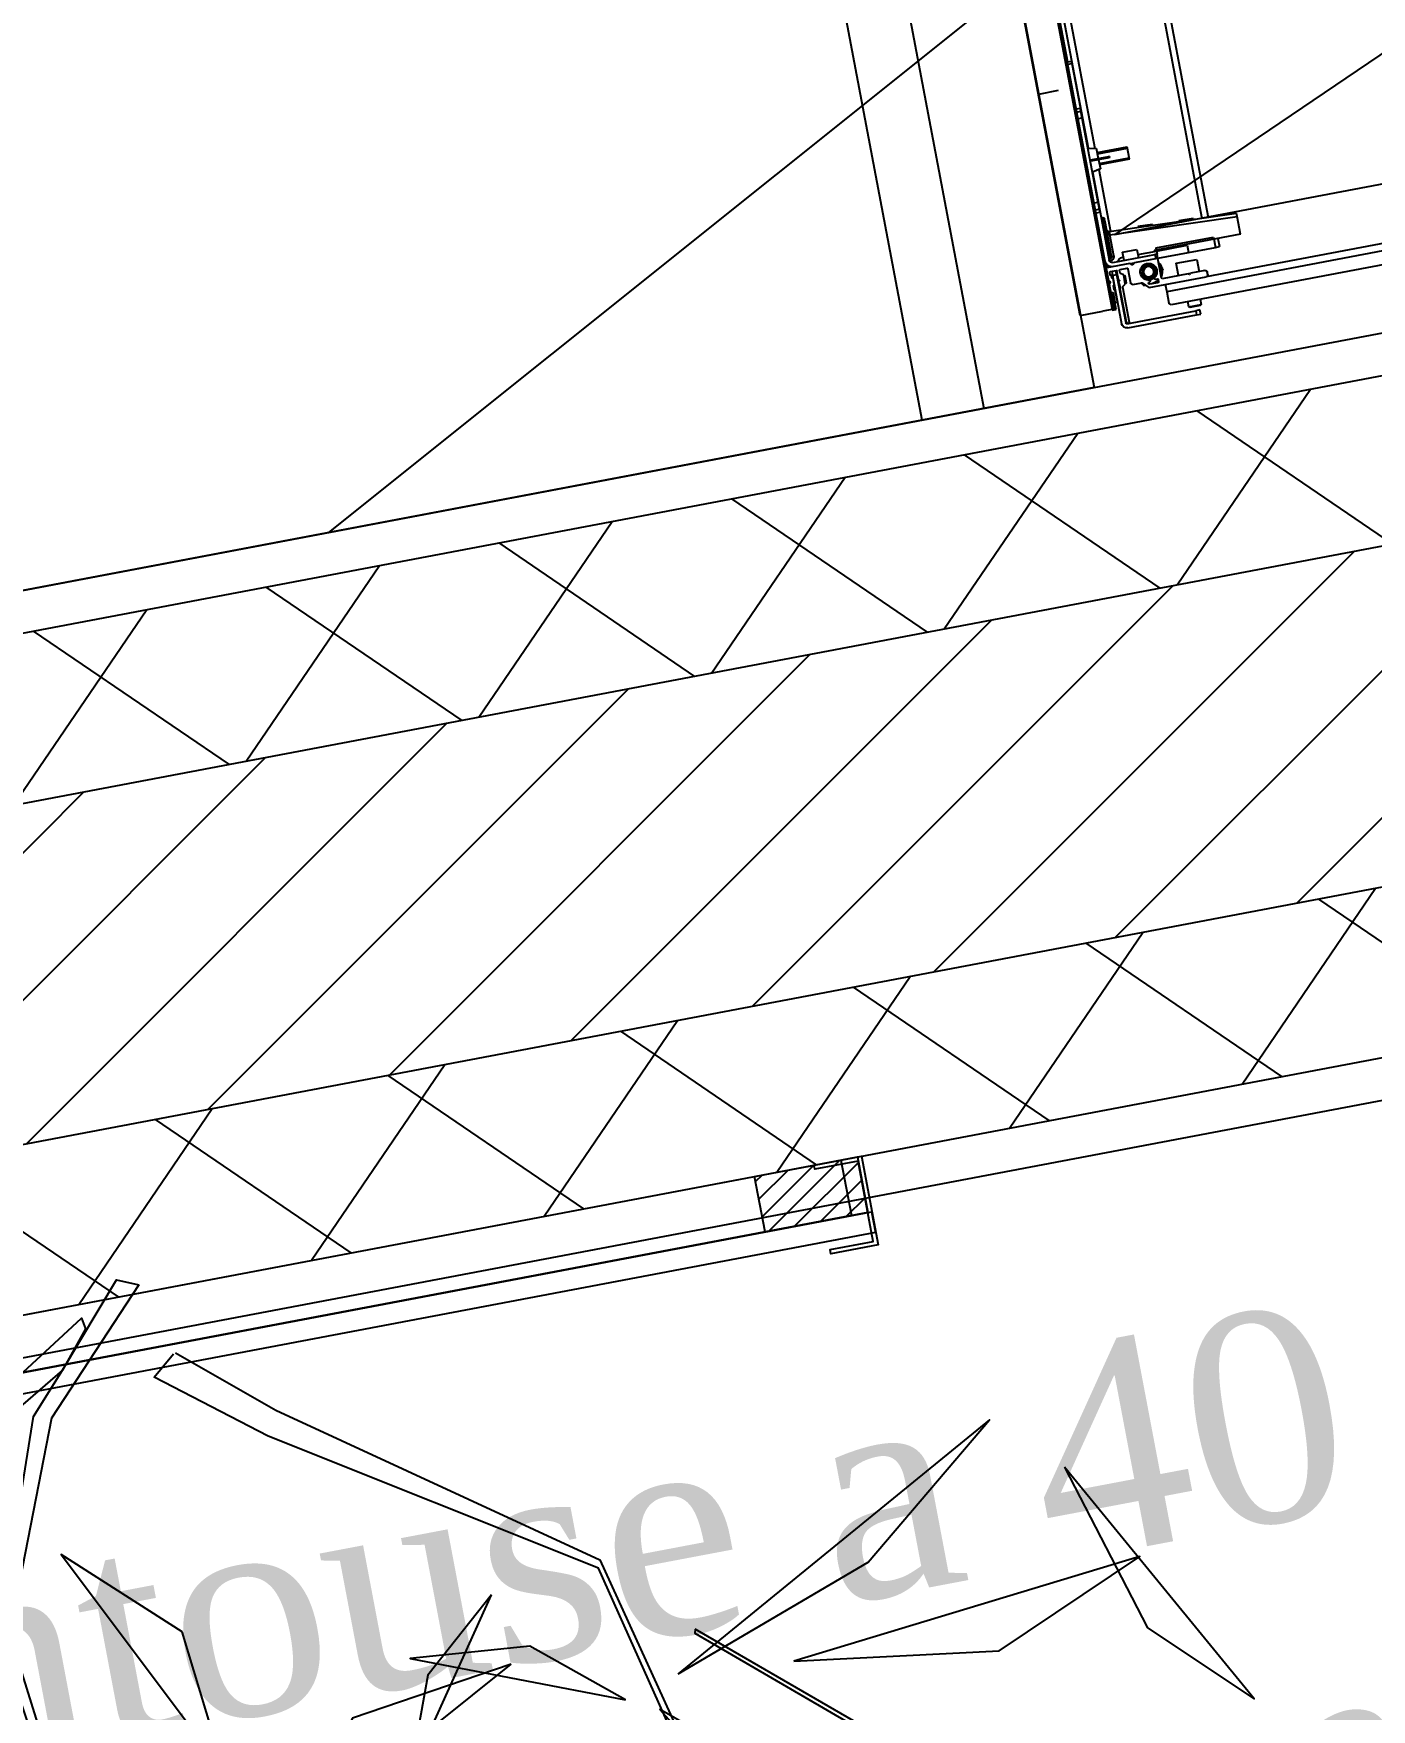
# Model space of a CAD drawing. Header units: centimetres. Extents: x 197412 to 267601, y -375791 to -305433.
# Drawn here: x 220657 to 221296, y -365980 to -365180 of the extents above; entities that cross this region are included whole.
import ezdxf

# ---------------------------------------------------------------- set-up
doc = ezdxf.new("R2010")
doc.units = ezdxf.units.CM
for name, color, linetype in [('3-BAT C-Niveau 0', 250, 'Continuous'), ('prlm-MOD', 64, 'Continuous'), ('prlm-MOD-PB', 123, 'Continuous')]:
    doc.layers.add(name, color=color, linetype=linetype)
doc.layers.add('FAUX PLAFOND', color=9, linetype='Continuous', lineweight=25)
doc.styles.get("Standard").update_dxf_attribs({"font": 'ARIALUNI.TTF', "height": 100})
pattern_1 = [(55.723595, (82441.66, 127994.64), (-66.106423, 45.054865), []), (145.723595, (82441.66, 127994.64), (45.054865, 66.106423), [])]

# ---------------------------------------------------------------- blocks, each defined once
blk = doc.blocks.new('Groupe-235-1')
at = {"linetype": 'Continuous', "flags": 128}
for points in [[(13826.555, -49377.197), (13822.393, -49383.564), (13820.39, -49393.849), (13831.613, -49429.949), (13831.439, -49430.152), (13825.397, -49410.704), (13823.689, -49410.427), (13815.876, -49416.113), (13823.78, -49410.261), (13825.287, -49410.414), (13819.854, -49393.893), (13821.524, -49383.496), (13822.907, -49381.274), (13806.208, -49395.713), (13802.319, -49419.654), (13806.013, -49395.717), (13791.992, -49406.91), (13794.41, -49404.803), (13806.215, -49395.077), (13823.823, -49378.796), (13824.015, -49379.303), (13822.907, -49381.274), (13825.497, -49376.968)], [(13853.131, -49393.647), (13853.126, -49393.836), (13871.215, -49404.357), (13871.181, -49404.093)]]:
    blk.add_lwpolyline(points, close=True, dxfattribs=at)
blk.add_lwpolyline([(13828.316, -49380.442), (13833.108, -49383.182), (13848.586, -49390.331), (13853.058, -49400.126), (13852.885, -49400.471), (13848.52, -49390.727), (13832.741, -49384.425), (13827.298, -49381.618), (13828.217, -49380.492)], dxfattribs=at)
at = {"linetype": 'Continuous'}
for points in [[(13852.326, -49395.777, -210.097), (13861.41, -49390.442, -209.965), (13867.193, -49383.641, -205.954), (13867.193, -49383.641, -205.954), (13852.326, -49395.777, -210.097)], [(13870.789, -49385.91, -214.213), (13874.751, -49393.583, -211.427), (13879.834, -49396.97, -206.152), (13879.834, -49396.97, -206.152), (13870.789, -49385.91, -214.213)], [(13830.653, -49400.471, -200.728), (13828.636, -49393.777, -197.337), (13822.853, -49390.076, -193.77), (13822.853, -49390.076, -193.77), (13830.653, -49400.471, -200.728)], [(13830.653, -49400.471, -200.728), (13828.636, -49393.777, -197.337), (13822.853, -49390.076, -193.77), (13822.853, -49390.076, -193.77), (13830.653, -49400.471, -200.728)], [(13857.846, -49395.181, -221.243), (13867.654, -49394.678, -218.961), (13874.376, -49390.177, -214.315), (13874.376, -49390.177, -214.315), (13857.846, -49395.181, -221.243)], [(13843.404, -49392.008, -202.121), (13840.364, -49395.84, -201.544), (13839.5, -49400.635, -202.143), (13839.5, -49400.635, -202.143), (13843.404, -49392.008, -202.121)], [(13849.805, -49397.021, -199.771), (13845.239, -49394.464, -197.569), (13839.529, -49395.043, -196.349), (13839.529, -49395.043, -196.349), (13849.805, -49397.021, -199.771)], [(13844.342, -49395.312, -210.574), (13836.772, -49397.897, -206.901), (13833.179, -49404.269, -202.537), (13833.179, -49404.269, -202.537), (13844.342, -49395.312, -210.574)], [(13851.429, -49397.465, -220.095), (13858.296, -49405.057, -220.534), (13868.312, -49407.162, -219.34), (13868.312, -49407.162, -219.34), (13851.429, -49397.465, -220.095)]]:
    blk.add_polyline3d(points, dxfattribs=at)
blk = doc.blocks.new('Groupe-242-1')
blk.add_blockref('Groupe-235-1', (0, 0))
blk = doc.blocks.new('Groupe-372-1')
at = {"linetype": 'Continuous'}
h = blk.add_hatch(dxfattribs=at)
h.set_pattern_fill('BOIS 45', color=256, style=0, pattern_type=2)
h.set_pattern_definition([(45, (0, 0), (0, -1), [])])
h.paths.add_polyline_path([(13855.978, -49372.021), (13860.891, -49371.091), (13861.393, -49373.744), (13856.481, -49374.674)])
at = {"linetype": 'Continuous', "flags": 128}
for points in [[(13860.6, -49373.894), (13610.437, -49421.27), (13605.476, -49395.077), (13608.129, -49394.574), (13612.587, -49418.114), (13860.098, -49371.241)], [(13855.978, -49372.021), (13860.891, -49371.091), (13861.393, -49373.744), (13856.481, -49374.674)], [(13861.08, -49371.055), (13861.881, -49375.285), (13859.621, -49375.713), (13859.584, -49375.517), (13861.647, -49375.126), (13860.921, -49371.289), (13858.857, -49371.68), (13858.82, -49371.483)], [(13609.64, -49422.438), (13609.454, -49421.456), (13861.563, -49373.712), (13861.749, -49374.694)]]:
    blk.add_lwpolyline(points, close=True, dxfattribs=at)
blk = doc.blocks.new('xi.txt-venthor')
at = {"layer": 'prlm-MOD-PB', "color": 30, "insert": (0, 0), "char_height": 10, "width": 189.92396, "attachment_point": 1}
blk.add_mtext("\\pxql;{\\fTimes New Roman|b0|i0|c0|p18;Ventouse a 40 cm de tout ouvrant, 60 cm de toute EA et 15 cm d'un angle rentrant}", dxfattribs=at)
blk = doc.blocks.new('MTI900_Alu_390')
at = {"layer": 'prlm-MOD', "color": 1, "linetype": 'Continuous'}
for p, q in [((-4.405, -0.415), (-4.405, -3.465)), ((-4.34, -0.405), (-4.34, -3.475)), ((-4.305, -0.6), (-4.305, -3.277)), ((-4.1351, -3.077), (-4.136, -3.497)), ((-4.1351, -3.077), (-4.05, -3.077)), ((-4.0221, -3.692), (-4.05, -3.077)), ((-4.05, -3.077), (-4.035, -3.077)), ((-4.035, -3.077), (-4.0071, -3.6913)), ((-4.175, -3.207), (-4.175, -3.187)), ((-4.1353, -3.187), (-4.175, -3.187)), ((-4.305, -3.5528), (-4.305, -3.277)), ((-4.295, -3.267), (-4.285, -3.267)), ((-4.275, -3.277), (-4.275, -3.3458)), ((-4.175, -3.337), (-4.175, -3.207)), ((-4.125, -3.207), (-4.175, -3.207)), ((-4.125, -3.487), (-4.125, -3.207)), ((-0.2775, -3.215), (-4.0287, -3.215)), ((-0.2775, -3.245), (-4.0274, -3.245)), ((-4.475, -3.355), (-4.475, -3.335)), ((-4.475, -3.335), (-4.455, -3.335)), ((-4.475, -3.69), (-4.475, -3.355)), ((-4.455, -3.355), (-4.475, -3.355)), ((-4.455, -3.335), (-4.455, -3.355)), ((-4.455, -3.69), (-4.455, -3.355)), ((-4.43, -3.325), (-4.435, -3.33)), ((-4.435, -3.33), (-4.435, -3.38)), ((-4.43, -3.385), (-4.43, -3.325)), ((-4.405, -3.325), (-4.43, -3.325)), ((-4.2759, -3.3479), (-4.2779, -3.3499)), ((-4.2779, -3.3541), (-4.2759, -3.3561)), ((-4.215, -3.305), (-4.275, -3.305)), ((-4.275, -3.3582), (-4.275, -3.3458)), ((-4.275, -3.3582), (-4.275, -3.484)), ((-4.215, -3.405), (-4.215, -3.305)), ((-4.175, -3.487), (-4.175, -3.337)), ((-4.14, -3.337), (-4.175, -3.337)), ((-4.14, -3.487), (-4.14, -3.337)), ((-4.0205, -3.2854), (-4.0255, -3.2857)), ((-4.0223, -3.3558), (-4.0173, -3.3556)), ((-4.0205, -3.2854), (-4.0173, -3.3556)), ((-4.435, -3.38), (-4.43, -3.385)), ((-4.43, -3.385), (-4.405, -3.385)), ((-4.275, -3.405), (-4.215, -3.405)), ((-4.405, -3.465), (-4.395, -3.475)), ((-4.34, -3.475), (-4.395, -3.475)), ((-4.305, -3.475), (-4.34, -3.475)), ((-4.29, -3.5066), (-4.2854, -3.504)), ((-4.29, -3.507), (-4.29, -3.549)), ((-4.274, -3.504), (-4.287, -3.504)), ((-4.272, -3.487), (-4.178, -3.487)), ((-4.271, -3.518), (-4.271, -3.507)), ((-4.2657, -3.521), (-4.268, -3.521)), ((-4.24, -3.4778), (-4.23, -3.472)), ((-4.23, -3.472), (-4.22, -3.4778)), ((-4.175, -3.49), (-4.175, -3.487)), ((-4.175, -3.487), (-4.155, -3.487)), ((-4.175, -3.49), (-4.175, -3.6008)), ((-4.155, -3.497), (-4.175, -3.497)), ((-4.14, -3.487), (-4.155, -3.487)), ((-4.155, -3.487), (-4.155, -3.497)), ((-4.155, -3.702), (-4.155, -3.497)), ((-4.125, -3.487), (-4.14, -3.487)), ((-4.14, -3.577), (-4.14, -3.487)), ((-4.136, -3.497), (-4.14, -3.4972)), ((-4.0116, -3.4816), (-4.0166, -3.4819)), ((-4.0116, -3.4816), (-4.0084, -3.5518)), ((-4.2769, -3.5821), (-4.3041, -3.5549)), ((-4.2906, -3.577), (-4.2906, -3.5684)), ((-4.2806, -3.5828), (-4.2906, -3.577)), ((-4.287, -3.552), (-4.282, -3.552)), ((-4.279, -3.549), (-4.279, -3.545)), ((-4.276, -3.542), (-4.2729, -3.542)), ((-4.276, -3.627), (-4.276, -3.5842)), ((-4.195, -3.5614), (-4.195, -3.5226)), ((-4.175, -3.6232), (-4.175, -3.6008)), ((-4.115, -3.577), (-4.155, -3.577)), ((-4.115, -3.647), (-4.115, -3.577)), ((-4.0134, -3.552), (-4.0084, -3.5518)), ((-3.685, -3.532), (-3.625, -3.532)), ((-3.685, -3.532), (-3.685, -3.677)), ((-3.6789, -3.677), (-3.6789, -3.532)), ((-3.6311, -3.677), (-3.6311, -3.532)), ((-3.625, -3.677), (-3.625, -3.532)), ((-4.455, -3.682), (-4.455, -3.68)), ((-4.452, -3.677), (-4.2791, -3.677)), ((-4.2766, -3.6757), (-4.2679, -3.6633)), ((-4.198, -3.637), (-4.266, -3.637)), ((-4.2654, -3.662), (-4.2246, -3.662)), ((-4.263, -3.657), (-4.265, -3.659)), ((-4.225, -3.659), (-4.265, -3.659)), ((-4.265, -3.659), (-4.265, -3.662)), ((-4.227, -3.657), (-4.263, -3.657)), ((-4.2607, -3.657), (-4.2607, -3.662)), ((-4.2293, -3.657), (-4.2293, -3.662)), ((-4.225, -3.659), (-4.227, -3.657)), ((-4.225, -3.662), (-4.225, -3.659)), ((-4.2221, -3.6633), (-4.2134, -3.6757)), ((-4.2109, -3.677), (-4.198, -3.677)), ((-4.195, -3.674), (-4.195, -3.64)), ((-4.1759, -3.6029), (-4.1829, -3.6099)), ((-4.1829, -3.6141), (-4.1759, -3.6211)), ((-4.175, -3.6232), (-4.175, -3.734)), ((-4.155, -3.647), (-4.115, -3.647)), ((-4.14, -3.6567), (-4.14, -3.647)), ((-3.705, -3.677), (-3.713, -3.717)), ((-3.66, -3.677), (-3.705, -3.677)), ((-3.66, -3.6225), (-3.655, -3.6225)), ((-3.66, -3.6225), (-3.66, -3.6361)), ((-3.66, -3.6361), (-3.655, -3.6361)), ((-3.66, -3.6361), (-3.66, -3.717)), ((-3.655, -3.6225), (-3.655, -3.6361)), ((-3.655, -3.6361), (-3.655, -3.717)), ((-3.655, -3.677), (-3.605, -3.677)), ((-3.597, -3.717), (-3.605, -3.677)), ((-4.215, -3.695), (-4.45, -3.695)), ((-4.215, -3.715), (-4.45, -3.715)), ((-4.2855, -3.692), (-4.445, -3.692)), ((-4.378, -3.747), (-4.378, -3.727)), ((-4.378, -3.727), (-4.298, -3.727)), ((-4.375, -3.747), (-4.378, -3.747)), ((-4.375, -3.737), (4.375, -3.737)), ((-4.375, -3.747), (-4.375, -3.737)), ((4.375, -3.747), (-4.375, -3.747)), ((-4.375, -3.747), (-4.375, -3.792)), ((-4.345, -3.724), (-4.345, -3.718)), ((-4.342, -3.715), (-4.2885, -3.715)), ((-4.298, -3.727), (-4.342, -3.727)), ((-4.298, -3.727), (-4.298, -3.737)), ((-4.295, -3.734), (-4.295, -3.73)), ((-4.2653, -3.69), (-4.2827, -3.69)), ((-4.2826, -3.72), (-4.2654, -3.72)), ((-4.2651, -3.7161), (-4.269, -3.72)), ((-4.2618, -3.7161), (-4.2651, -3.7161)), ((-4.265, -3.69), (-4.265, -3.695)), ((-4.2521, -3.692), (-4.2625, -3.692)), ((-4.2607, -3.69), (-4.2607, -3.695)), ((-4.2595, -3.715), (-4.231, -3.715)), ((-4.2471, -3.6871), (-4.2521, -3.692)), ((-4.2471, -3.7321), (-4.2521, -3.737)), ((-4.2414, -3.7335), (-4.2486, -3.7335)), ((-4.2379, -3.692), (-4.2429, -3.6871)), ((-4.2379, -3.737), (-4.2429, -3.7321)), ((-4.228, -3.692), (-4.2379, -3.692)), ((-4.2293, -3.69), (-4.2293, -3.695)), ((-4.2249, -3.7161), (-4.2287, -3.7161)), ((-4.2252, -3.69), (-4.198, -3.69)), ((-4.2251, -3.72), (-4.215, -3.72)), ((-4.225, -3.695), (-4.225, -3.69)), ((-4.221, -3.72), (-4.2249, -3.7161)), ((-4.215, -3.715), (-4.215, -3.695)), ((-4.215, -3.695), (-4.195, -3.695)), ((-4.195, -3.715), (-4.215, -3.715)), ((-4.215, -3.72), (-4.215, -3.722)), ((-4.212, -3.725), (-4.198, -3.725)), ((-4.195, -3.722), (-4.195, -3.693)), ((-4.175, -3.737), (-4.175, -3.734)), ((-4.165, -3.737), (-4.165, -3.7265)), ((-3.9067, -3.717), (-4.14, -3.717)), ((-4.135, -3.717), (-4.135, -3.712)), ((-4.105, -3.712), (-4.135, -3.712)), ((-4.125, -3.692), (-4.0221, -3.692)), ((-4.125, -3.702), (-4.125, -3.692)), ((-4.125, -3.702), (-4.105, -3.702)), ((-4.105, -3.702), (-3.965, -3.702)), ((-4.105, -3.702), (-4.105, -3.712)), ((-4.105, -3.712), (-4.105, -3.717)), ((-3.965, -3.712), (-4.105, -3.712)), ((-4.0071, -3.6913), (-4.0221, -3.692)), ((-4.022, -3.6925), (-4.0221, -3.692)), ((-3.7066, -3.685), (-4.0074, -3.685)), ((-4.0071, -3.6913), (-4.007, -3.6925)), ((-3.965, -3.702), (-3.945, -3.702)), ((-3.965, -3.702), (-3.965, -3.712)), ((-3.965, -3.717), (-3.965, -3.712)), ((-3.935, -3.712), (-3.965, -3.712)), ((-3.935, -3.712), (-3.935, -3.717)), ((-3.935, -3.715), (-3.7126, -3.715)), ((-3.9067, -3.737), (-3.9067, -3.717)), ((-3.9067, -3.717), (-3.8932, -3.717)), ((-3.8932, -3.717), (-3.86, -3.717)), ((-3.8932, -3.717), (-3.8932, -3.737)), ((-3.86, -3.717), (-3.45, -3.717)), ((-3.86, -3.717), (-3.86, -3.737)), ((-0.26, -3.685), (-3.6034, -3.685)), ((-3.5974, -3.715), (-0.25, -3.715)), ((-3.45, -3.717), (-3.45, -3.737)), ((-3.45, -3.717), (-3.4168, -3.717)), ((-3.4168, -3.737), (-3.4168, -3.717)), ((-3.4168, -3.717), (-3.4033, -3.717)), ((-3.185, -3.717), (-3.4033, -3.717)), ((-3.4033, -3.717), (-3.4033, -3.737)), ((-3.185, -3.717), (-3.175, -3.717)), ((-3.185, -3.737), (-3.185, -3.717)), ((-3.175, -3.717), (-3.175, -3.737)), ((-3.175, -3.735), (-0.2433, -3.735)), ((-4.375, -3.902), (-4.375, -3.792)), ((-4.375, -3.902), (4.375, -3.902))]:
    blk.add_line(p, q, dxfattribs=at)
at = {"layer": 'prlm-MOD', "color": 1, "ltscale": 50}
blk.add_lwpolyline([(-3.3, -3.8058), (-3.3, -3.902)], dxfattribs=at)
at = {"layer": 'prlm-MOD', "color": 1, "linetype": 'Continuous'}
for radius in [0.035, 0.03, 0.025]:
    blk.add_circle((-4.23, -3.542), radius, dxfattribs=at)
for centre, radius, start, end in [((-4.295, -3.277), 0.01, 90, 180), ((-4.285, -3.277), 0.01, 0, 90), ((-4.2758, -3.352), 0.003, 135, 225), ((-4.278, -3.3458), 0.003, 315, 0), ((-4.278, -3.3582), 0.003, 0, 45), ((-4.287, -3.507), 0.003, 90, 180), ((-4.23, -3.542), 0.06, 140.70352, 188.509), ((-4.23, -3.542), 0.065, 144.22418, 157.38014), ((-4.272, -3.484), 0.003, 180, 270), ((-4.274, -3.507), 0.003, 0, 90), ((-4.268, -3.518), 0.003, 180, 270), ((-4.23, -3.542), 0.04, 146.07277, 184.00063), ((-4.23, -3.542), 0.04, 184.00063, 146.07277), ((-4.2657, -3.518), 0.003, 270, 326.07277), ((-4.23, -3.542), 0.065, 57.79577, 122.20423), ((-4.23, -3.542), 0.06, 66.44354, 113.55646), ((-4.178, -3.49), 0.003, 0, 90), ((-4.302, -3.5528), 0.003, 180, 225), ((-4.287, -3.549), 0.003, 180, 270), ((-4.23, -3.542), 0.065, 206.16198, 224.95254), ((-4.282, -3.549), 0.003, 270, 0), ((-4.276, -3.545), 0.003, 90, 180), ((-4.279, -3.5842), 0.003, 0, 45), ((-4.2729, -3.545), 0.003, 4.00063, 90), ((-4.178, -3.6008), 0.003, 315, 0), ((-4.452, -3.68), 0.003, 90, 180), ((-4.2791, -3.674), 0.003, 270, 325.00798), ((-4.266, -3.627), 0.01, 180, 270), ((-4.2654, -3.665), 0.003, 90, 145.00798), ((-4.2246, -3.665), 0.003, 34.99202, 90), ((-4.2109, -3.674), 0.003, 214.99202, 270), ((-4.198, -3.64), 0.003, 0, 90), ((-4.198, -3.674), 0.003, 270, 0), ((-4.1808, -3.612), 0.003, 135, 225), ((-4.178, -3.6232), 0.003, 0, 45), ((-4.1151, -3.7104), 0.05, 129.88406, 142.91394), ((-4.16, -3.6567), 0.02, 309.88406, 0), ((-4.45, -3.69), 0.025, 180, 270), ((-4.445, -3.682), 0.01, 180, 270), ((-4.45, -3.69), 0.005, 180, 270), ((-4.342, -3.718), 0.003, 90, 180), ((-4.342, -3.724), 0.003, 180, 270), ((-4.298, -3.73), 0.003, 0, 90), ((-4.292, -3.734), 0.003, 180, 270), ((-4.2885, -3.718), 0.003, 9.59407, 90), ((-4.2827, -3.693), 0.003, 90, 160.52878), ((-4.2826, -3.717), 0.003, 189.59407, 270), ((-4.2654, -3.717), 0.003, 270, 350.40593), ((-4.2653, -3.693), 0.003, 19.47122, 90), ((-4.275, -3.715), 0.01, 353.93882, 0), ((-4.2595, -3.718), 0.003, 90, 170.40593), ((-4.245, -3.6892), 0.003, 45, 135), ((-4.245, -3.7342), 0.003, 45, 135), ((-4.231, -3.718), 0.003, 9.59407, 90), ((-4.2252, -3.693), 0.003, 90, 160.52878), ((-4.2251, -3.717), 0.003, 189.59407, 270), ((-4.215, -3.715), 0.01, 180, 186.06118), ((-4.212, -3.722), 0.003, 180, 270), ((-4.198, -3.693), 0.003, 0, 90), ((-4.198, -3.722), 0.003, 270, 0), ((-4.178, -3.734), 0.003, 270, 0), ((-4.14, -3.702), 0.035, 180, 270), ((-4.14, -3.702), 0.015, 180, 270), ((-4.125, -3.712), 0.02, 90, 192.41205), ((-4.125, -3.712), 0.01, 90, 180), ((-3.997, -3.692), 0.01, 182.60256, 270), ((-3.945, -3.712), 0.01, 0, 90)]:
    blk.add_arc(centre, radius, start, end, dxfattribs=at)
for centre, major_axis, ratio, start_param, end_param in [((-4.022, -3.6931), (0.015, 0.0007), 0.045361, 0, 1.568734), ((-3.997, -3.692), (0.025, 0), 0.4, 3.187016, 4.712389)]:
    blk.add_ellipse(centre, major_axis=major_axis, ratio=ratio, start_param=start_param, end_param=end_param, dxfattribs=at)

msp = doc.modelspace()

# ---------------------------------------------------------------- hatches: boundary and pattern name
at = {"layer": '3-BAT C-Niveau 0'}
h = msp.add_hatch(dxfattribs=at)
h.set_pattern_fill('02_ISOLANT', color=256, scale=10, angle=10.72359, style=0, pattern_type=2)
h.set_pattern_definition(pattern_1)
h.paths.add_polyline_path([(218507.99, -365872.09), (218522.87, -365950.7), (223378.17, -365031.21), (223363.28, -364952.61)])
h = msp.add_hatch(dxfattribs=at)
h.set_pattern_fill('MURS MACONNERIE-2', color=256, scale=10, style=0, pattern_type=2)
h.set_pattern_definition([(45, (82627.55, 127994.637), (-31.2347524, 39.0434405), [])])
h.paths.add_polyline_path([(218522.87, -365950.7), (218552.65, -366107.9), (223407.94, -365188.42), (223378.17, -365031.21)])
h = msp.add_hatch(dxfattribs=at)
h.set_pattern_fill('02_ISOLANT', color=256, scale=10, angle=10.72359, style=0, pattern_type=2)
h.set_pattern_definition(pattern_1)
h.paths.add_polyline_path([(218552.65, -366107.9), (218567.53, -366186.51), (223422.82, -365267.02), (223407.94, -365188.42)])
at = {"layer": 'FAUX PLAFOND'}
h = msp.add_hatch(dxfattribs=at)
h.set_pattern_fill('BA 13', color=256, scale=10, style=0, pattern_type=2)
h.set_pattern_definition([(218.65981, (82441.66, 127994.64), (-199.24783, 287.75041), [])])
h.paths.add_polyline_path([(219714.73, -365635.96), (218810.8, -360862.78), (220178.06, -360604.9), (219874.73, -359003.25), (220759.73, -358835.65), (221405.79, -362245.57), (220766.24, -362365.27), (220833.83, -362707.95), (221470.64, -362589.78), (221623.59, -363399.18), (220740.22, -363567.53), (220750.8, -363617.08), (221632.9, -363448.31), (221783.96, -364244.1), (220983.21, -364395.74), (221163.7, -365348.8), (219795.24, -365607.96)])

# ---------------------------------------------------------------- linework, layer by layer
at = {"linetype": 'Continuous', "flags": 128}
for points in [[(221173.52, -365275.7), (221402.19, -365232.4), (221254.27, -364451.32), (221326.24, -365172.48)], [(220939.72, -364454.87), (221110.91, -365358.86), (221081.44, -365364.44), (220910.24, -364460.45)]]:
    msp.add_lwpolyline(points, close=True, dxfattribs=at)
at = {"layer": '3-BAT C-Niveau 0'}
for p, q in [((218504.27, -365852.44), (223359.56, -364932.96)), ((218507.99, -365872.09), (223363.28, -364952.61)), ((218522.87, -365950.7), (223378.17, -365031.21)), ((218522.87, -365950.7), (223378.17, -365031.21)), ((218552.65, -366107.9), (223407.94, -365188.42)), ((218504.27, -365852.44), (221733.22, -365240.95)), ((218567.53, -366186.51), (223422.82, -365267.02)), ((218571.25, -366206.16), (223426.54, -365286.67)), ((218571.25, -366206.16), (223426.54, -365286.67))]:
    msp.add_line(p, q, dxfattribs=at)
at = {"layer": '3-BAT C-Niveau 0', "flags": 128}
msp.add_lwpolyline([(222362.81, -365997), (214553.69, -367475.88), (209911.63, -342963.82), (210402.9, -342870.78), (214951.92, -366891.58), (222269.78, -365505.74)], close=True, dxfattribs=at)
at = {"layer": '3-BAT C-Niveau 0', "ltscale": 50.8, "flags": 128}
msp.add_lwpolyline([(219714.73, -365635.96), (218810.8, -360862.78), (220178.06, -360604.9), (219874.73, -359003.25), (220759.73, -358835.65), (221405.79, -362245.57), (220766.24, -362365.27), (220833.83, -362707.95), (221470.64, -362589.78), (221623.59, -363399.18), (220740.22, -363567.53), (220750.8, -363617.08), (221632.9, -363448.31), (221783.96, -364244.1), (220983.21, -364395.74), (221163.7, -365348.8), (219795.24, -365607.96)], dxfattribs=at)

# ---------------------------------------------------------------- block references
at = {"layer": '3-BAT C-Niveau 0', "xscale": 10, "yscale": 10, "zscale": 10}
for name in ['Groupe-242-1', 'Groupe-372-1']:
    msp.add_blockref(name, (82441.66, 127994.64), dxfattribs=at)
at = {"layer": 'prlm-MOD', "xscale": -99.99999999999979, "yscale": 99.99999999999974, "zscale": 99.99999999999972, "rotation": 280.7237167511643}
msp.add_blockref('MTI900_Alu_390', (221458.96, -364811.99), dxfattribs=at)
at = {"layer": 'prlm-MOD-PB', "xscale": 10, "yscale": 10, "zscale": 10, "rotation": 10.72360141139323}
msp.add_blockref('xi.txt-venthor', (220423.48, -365945.38), dxfattribs=at)

doc.saveas('drawing.dxf')
